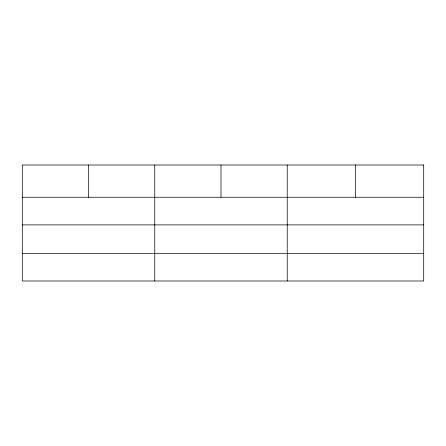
<?xml version="1.0" encoding="UTF-8"?>
<svg xmlns="http://www.w3.org/2000/svg" width="446" height="446" viewBox="0 0 446 446"><rect width="100%" height="100%" fill="white"/><g stroke="black" fill="none" stroke-linecap="round" stroke-linejoin="round"><path stroke-width="0.67" d="M22.3 197.255L423.7 197.255M22.3 224.89L423.7 224.89M22.3 253.361L423.7 253.361M355.462 165.003L355.462 197.255M287.224 165.003L287.224 280.997M220.993 165.003L220.993 197.255M154.762 165.003L154.762 280.997M88.531 165.003L88.531 197.255M423.7 165.003L22.3 165.003L22.3 280.997L423.7 280.997L423.7 165.003"/></g></svg>
